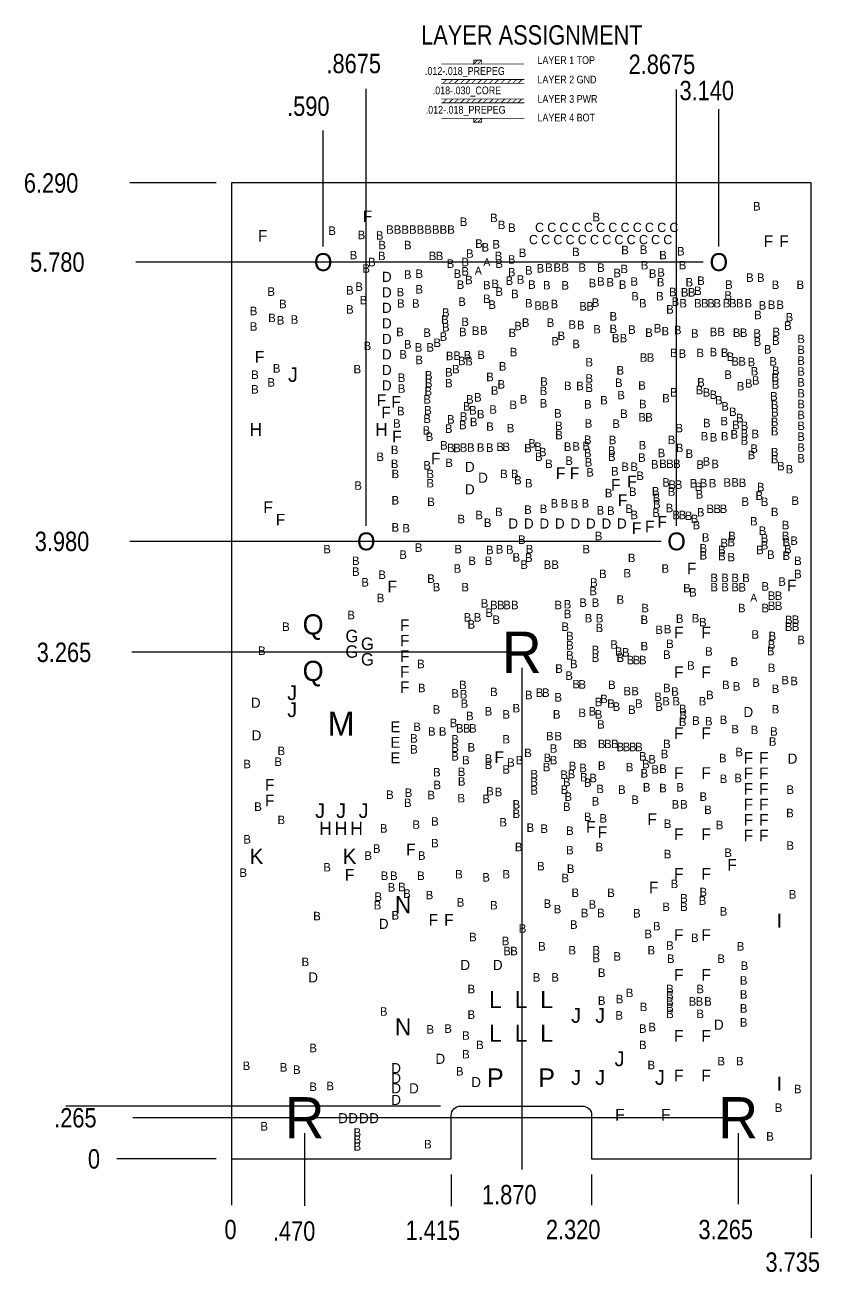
# Model space of a CAD drawing. Extents: x -7.8 to 8.3, y -1.4 to 7.4.
# Drawn here: x -1.33 to 3.79, y -0.73 to 7.31 of the extents above; entities that cross this region are included whole.
import ezdxf
from ezdxf.enums import TextEntityAlignment as Align

# ---------------------------------------------------------------- set-up
doc = ezdxf.new("R2010")
doc.units = 0
for name, color, linetype in [('BG_DIMENSION', 7, 'CONTINUOUS'), ('BG_FAB', 7, 'CONTINUOUS'), ('BG_OUTLINE', 7, 'CONTINUOUS'), ('MA_NCLEGEND-1-4', 7, 'CONTINUOUS')]:
    doc.layers.add(name, color=color, linetype=linetype)

msp = doc.modelspace()

# ---------------------------------------------------------------- linework, layer by layer
at = {"layer": 'BG_DIMENSION'}
for points in [[(0.8675, 4.08), (0.8675, 6.8975)], [(2.8675, 4.08), (2.8675, 6.8925)], [(3.14, 5.88), (3.14, 6.765)], [(0.59, 5.88), (0.59, 6.6288)], [(-0.1, 6.29), (-0.6568, 6.29)], [(3.04, 5.78), (-0.6168, 5.78)], [(2.7675, 3.98), (-0.656, 3.98)], [(1.77, 3.265), (-0.6435, 3.265)], [(1.87, 3.165), (1.87, -0.0675)], [(1.345, 0.34), (-1.0688, 0.34)], [(3.165, 0.265), (-0.636, 0.265)], [(0.47, 0.165), (0.47, -0.3025)], [(3.265, 0.165), (3.265, -0.2925)], [(0, 0.1), (0, -0.2925)], [(-0.1, 0), (-0.7398, 0)], [(0, -0.1), (0, -0.2988)], [(1.415, -0.1), (1.415, -0.3038)], [(2.32, -0.1), (2.32, -0.2988)], [(3.735, -0.1), (3.735, -0.5088)]]:
    msp.add_lwpolyline(points, dxfattribs=at)
at = {"layer": 'BG_FAB', "const_width": 0.005}
for points in [[(1.611, 7.0566), (1.611, 7.0816), (1.561, 7.0816), (1.561, 7.0566), (1.586, 7.0816)], [(1.586, 7.0566), (1.611, 7.0816)], [(1.351, 7.0566), (1.886, 7.0566)], [(1.886, 6.9566), (1.351, 6.9566)], [(1.351, 6.9316), (1.886, 6.9316)], [(1.361, 6.9316), (1.386, 6.9566)], [(1.401, 6.9316), (1.426, 6.9566)], [(1.436, 6.9316), (1.461, 6.9566)], [(1.476, 6.9316), (1.501, 6.9566)], [(1.511, 6.9316), (1.536, 6.9566)], [(1.546, 6.9316), (1.571, 6.9566)], [(1.586, 6.9316), (1.611, 6.9566)], [(1.621, 6.9316), (1.646, 6.9566)], [(1.661, 6.9316), (1.686, 6.9566)], [(1.696, 6.9316), (1.721, 6.9566)], [(1.736, 6.9316), (1.761, 6.9566)], [(1.776, 6.9316), (1.801, 6.9566)], [(1.811, 6.9316), (1.836, 6.9566)], [(1.846, 6.9316), (1.871, 6.9566)], [(1.886, 6.8316), (1.351, 6.8316)], [(1.361, 6.8066), (1.386, 6.8316)], [(1.401, 6.8066), (1.426, 6.8316)], [(1.436, 6.8066), (1.461, 6.8316)], [(1.476, 6.8066), (1.501, 6.8316)], [(1.511, 6.8066), (1.536, 6.8316)], [(1.546, 6.8066), (1.571, 6.8316)], [(1.586, 6.8066), (1.611, 6.8316)], [(1.621, 6.8066), (1.646, 6.8316)], [(1.661, 6.8066), (1.686, 6.8316)], [(1.696, 6.8066), (1.721, 6.8316)], [(1.736, 6.8066), (1.761, 6.8316)], [(1.776, 6.8066), (1.801, 6.8316)], [(1.811, 6.8066), (1.836, 6.8316)], [(1.846, 6.8066), (1.871, 6.8316)], [(1.351, 6.8066), (1.886, 6.8066)], [(1.351, 6.7066), (1.886, 6.7066)], [(1.561, 6.7066), (1.561, 6.6816), (1.611, 6.6816), (1.611, 6.7066), (1.586, 6.6816)], [(1.561, 6.6816), (1.586, 6.7066)]]:
    msp.add_lwpolyline(points, dxfattribs=at)
at = {"layer": 'BG_OUTLINE'}
msp.add_lwpolyline([(0, 6.29), (0, 0), (1.415, 0), (1.415, 0.28, -0.419145), (1.475, 0.34), (2.26, 0.34, -0.439902), (2.32, 0.28), (2.32, 0), (3.735, 0), (3.735, 6.29)], format="xyb", close=True, dxfattribs=at)

# ---------------------------------------------------------------- texts
at = {"layer": 'BG_DIMENSION', "width": 0.84}
for s, p in [('.8675', (0.611, 6.9975)), ('2.8675', (2.5585, 6.9925)), ('3.140', (2.8865, 6.8235)), ('.590', (0.3575, 6.7225)), ('6.290', (-1.3395, 6.2275)), ('5.780', (-1.2995, 5.7175)), ('3.980', (-1.269, 3.9175)), ('3.265', (-1.2565, 3.2025)), ('.265', (-1.144, 0.2025)), ('0', (-0.9265, -0.0625)), ('1.870', (1.6135, -0.2925)), ('0', (-0.0465, -0.5175)), ('0', (-0.0465, -0.5175)), ('.470', (0.266, -0.5275)), ('1.415', (1.1205, -0.5225)), ('2.320', (2.0255, -0.5175)), ('3.265', (3.0085, -0.5175)), ('3.735', (3.4405, -0.7275))]:
    msp.add_text(s, height=0.125, dxfattribs=at).set_placement(p)
at = {"layer": 'BG_FAB'}
for s, height, width, p in [('LAYER ASSIGNMENT', 0.125, 0.84, (1.221, 7.1816)), ('LAYER 1 TOP', 0.05, 0.86, (1.971, 7.0566)), ('.012-.018_PREPEG', 0.05, 0.86, (1.246, 6.9866)), ('LAYER 2 GND', 0.05, 0.86, (1.971, 6.9316)), ('.018-.030_CORE', 0.05, 0.86, (1.296, 6.8616)), ('LAYER 3 PWR', 0.05, 0.86, (1.971, 6.8066)), ('.012-.018_PREPEG', 0.05, 0.86, (1.251, 6.7366)), ('LAYER 4 BOT', 0.05, 0.86, (1.971, 6.6866))]:
    msp.add_text(s, height=height, dxfattribs=dict(at, width=width)).set_placement(p)
at = {"layer": 'MA_NCLEGEND-1-4'}
for s, height, p in [('F', 0.075, (0.875, 6.075)), ('B', 0.055, (3.385, 6.14)), ('B', 0.055, (1.495, 6.04)), ('B', 0.055, (1.69, 6.065)), ('B', 0.055, (1.74, 6.02)), ('B', 0.055, (1.80648, 6.00148)), ('C', 0.06, (1.9844, 6.0037)), ('C', 0.06, (2.0631, 6.0037)), ('C', 0.06, (2.1419, 6.0037)), ('C', 0.06, (2.2206, 6.0037)), ('C', 0.06, (2.2993, 6.0037)), ('B', 0.055, (2.35, 6.07)), ('C', 0.06, (2.3781, 6.0037)), ('C', 0.06, (2.4568, 6.0037)), ('C', 0.06, (2.5355, 6.0037)), ('C', 0.06, (2.6143, 6.0037)), ('C', 0.06, (2.693, 6.0037)), ('C', 0.06, (2.7718, 6.0037)), ('C', 0.06, (2.8505, 6.0037)), ('F', 0.075, (0.2, 5.95)), ('B', 0.055, (0.6475, 5.9825)), ('B', 0.055, (0.8365, 5.955)), ('B', 0.055, (0.9542, 5.95159)), ('B', 0.055, (1.02, 5.99)), ('B', 0.055, (1.0692, 5.99)), ('B', 0.055, (1.1184, 5.99)), ('B', 0.055, (1.1676, 5.99)), ('B', 0.055, (1.2168, 5.99)), ('B', 0.055, (1.266, 5.99)), ('B', 0.055, (1.3153, 5.99)), ('B', 0.055, (1.3645, 5.99)), ('B', 0.055, (1.4137, 5.99)), ('C', 0.06, (1.945, 5.925)), ('C', 0.06, (2.0237, 5.925)), ('C', 0.06, (2.1025, 5.925)), ('C', 0.06, (2.1812, 5.925)), ('C', 0.06, (2.2599, 5.925)), ('C', 0.06, (2.3387, 5.925)), ('C', 0.06, (2.4174, 5.925)), ('C', 0.06, (2.4962, 5.925)), ('C', 0.06, (2.5749, 5.925)), ('C', 0.06, (2.6537, 5.925)), ('C', 0.06, (2.7324, 5.925)), ('C', 0.06, (2.8111, 5.925)), ('F', 0.075, (3.46, 5.915)), ('F', 0.075, (3.56, 5.915)), ('B', 0.055, (0.97, 5.89)), ('B', 0.055, (1.135, 5.89)), ('B', 0.055, (1.59403, 5.89935)), ('B', 0.055, (1.635, 5.875)), ('B', 0.055, (1.705, 5.895)), ('B', 0.055, (2.2185, 5.84604)), ('B', 0.055, (2.53531, 5.85783)), ('B', 0.055, (2.655, 5.86)), ('B', 0.055, (2.895, 5.85)), ('O', 0.115, (0.59, 5.78)), ('B', 0.055, (0.785, 5.825)), ('B', 0.055, (0.9035, 5.7805)), ('B', 0.055, (0.9675, 5.82)), ('B', 0.055, (1.295, 5.82)), ('B', 0.055, (1.34, 5.82)), ('B', 0.055, (1.41, 5.77)), ('B', 0.055, (1.505, 5.78)), ('B', 0.055, (1.53488, 5.835)), ('A', 0.05, (1.645, 5.78)), ('B', 0.055, (1.72, 5.82)), ('B', 0.055, (1.72447, 5.77)), ('B', 0.055, (1.805, 5.797)), ('B', 0.055, (1.875, 5.84)), ('B', 0.055, (2.6615, 5.76)), ('B', 0.055, (2.78, 5.825)), ('B', 0.055, (2.9065, 5.7605)), ('O', 0.115, (3.14, 5.78)), ('B', 0.055, (0.86731, 5.73892)), ('D', 0.065, (1, 5.685)), ('B', 0.055, (1.135, 5.7)), ('B', 0.055, (1.209, 5.705)), ('B', 0.055, (1.455, 5.705)), ('B', 0.055, (1.50527, 5.7205)), ('A', 0.05, (1.59, 5.725)), ('B', 0.055, (1.805, 5.715)), ('B', 0.055, (1.915, 5.7265)), ('B', 0.055, (1.99, 5.74)), ('B', 0.055, (2.045, 5.745)), ('B', 0.055, (2.099, 5.745)), ('B', 0.055, (2.1502, 5.745)), ('B', 0.055, (2.2595, 5.745)), ('B', 0.055, (2.38, 5.744)), ('B', 0.055, (2.485, 5.71)), ('B', 0.055, (2.5305, 5.7365)), ('B', 0.055, (2.7135, 5.706)), ('B', 0.055, (2.76772, 5.71305)), ('B', 0.055, (3.34, 5.68)), ('B', 0.055, (3.41, 5.68)), ('B', 0.055, (0.8215, 5.6215)), ('B', 0.055, (1.209, 5.605)), ('B', 0.055, (1.475, 5.6345)), ('B', 0.055, (1.529, 5.665)), ('B', 0.055, (1.6445, 5.6317)), ('B', 0.055, (1.6985, 5.64)), ('B', 0.055, (1.79, 5.66)), ('B', 0.055, (1.8625, 5.6675)), ('B', 0.055, (1.935, 5.635)), ('B', 0.055, (2.03105, 5.63095)), ('B', 0.055, (2.1502, 5.63)), ('B', 0.055, (2.32526, 5.64474)), ('B', 0.055, (2.38, 5.655)), ('B', 0.055, (2.44, 5.65)), ('B', 0.055, (2.52, 5.635)), ('B', 0.055, (2.595, 5.655)), ('B', 0.055, (2.765, 5.65055)), ('B', 0.055, (2.94995, 5.65055)), ('B', 0.055, (3.025, 5.66)), ('B', 0.055, (3.205, 5.635)), ('B', 0.055, (3.505, 5.6335)), ('B', 0.055, (3.66521, 5.63384)), ('B', 0.055, (0.255, 5.59)), ('B', 0.055, (0.7618, 5.5982)), ('B', 0.055, (0.8498, 5.535)), ('D', 0.065, (1, 5.585)), ('B', 0.055, (1.0875, 5.5865)), ('B', 0.055, (1.485, 5.525)), ('B', 0.055, (1.645, 5.54339)), ('B', 0.055, (1.725, 5.59)), ('B', 0.055, (1.8255, 5.575)), ('B', 0.055, (2.345, 5.5187)), ('B', 0.055, (2.6, 5.56)), ('B', 0.055, (2.76, 5.56)), ('B', 0.055, (2.84283, 5.58716)), ('B', 0.055, (2.86, 5.525)), ('B', 0.055, (2.92, 5.585)), ('B', 0.055, (2.965, 5.585)), ('B', 0.055, (3.005, 5.595)), ('B', 0.055, (3.2, 5.565)), ('B', 0.055, (0.1415, 5.465)), ('B', 0.055, (0.33, 5.51)), ('B', 0.055, (0.7618, 5.475)), ('D', 0.065, (1, 5.485)), ('B', 0.055, (1.0905, 5.5135)), ('B', 0.055, (1.18656, 5.51344)), ('B', 0.055, (1.38, 5.455)), ('B', 0.055, (1.6791, 5.5059)), ('B', 0.055, (1.915, 5.515)), ('B', 0.055, (1.975, 5.5)), ('B', 0.055, (2.0222, 5.5)), ('B', 0.055, (2.08, 5.51)), ('B', 0.055, (2.265, 5.495)), ('B', 0.055, (2.31, 5.495)), ('B', 0.055, (2.65, 5.515)), ('B', 0.055, (2.82506, 5.47506)), ('B', 0.055, (2.91, 5.515)), ('B', 0.055, (3.005, 5.515)), ('B', 0.055, (3.05, 5.515)), ('B', 0.055, (3.09, 5.515)), ('B', 0.055, (3.13, 5.515)), ('B', 0.055, (3.19, 5.515)), ('B', 0.055, (3.23, 5.515)), ('B', 0.055, (3.275, 5.515)), ('B', 0.055, (3.33, 5.515)), ('B', 0.055, (3.39201, 5.43945)), ('B', 0.055, (3.42097, 5.50098)), ('B', 0.055, (3.48, 5.505)), ('B', 0.055, (3.535, 5.505)), ('B', 0.055, (0.1415, 5.365)), ('B', 0.055, (0.26, 5.4205)), ('B', 0.055, (0.315, 5.405)), ('B', 0.055, (0.405, 5.41)), ('D', 0.065, (1, 5.385)), ('B', 0.055, (1.37497, 5.4099)), ('B', 0.055, (1.38001, 5.35989)), ('B', 0.055, (1.505, 5.395)), ('B', 0.055, (1.84593, 5.36825)), ('B', 0.055, (1.895, 5.39)), ('B', 0.055, (2.055, 5.39)), ('B', 0.055, (2.195, 5.3775)), ('B', 0.055, (2.25, 5.375)), ('B', 0.055, (2.46, 5.43)), ('B', 0.055, (3.585, 5.3706)), ('B', 0.055, (3.59499, 5.425)), ('D', 0.065, (1, 5.285)), ('B', 0.055, (1.085, 5.33)), ('B', 0.055, (1.26, 5.325)), ('B', 0.055, (1.365, 5.3)), ('B', 0.055, (1.49, 5.33)), ('B', 0.055, (1.5725, 5.3375)), ('B', 0.055, (1.625, 5.3405)), ('B', 0.055, (1.809, 5.324)), ('B', 0.055, (2.125, 5.305)), ('B', 0.055, (2.355, 5.3476)), ('B', 0.055, (2.46, 5.35)), ('B', 0.055, (2.475, 5.29)), ('B', 0.055, (2.525, 5.29)), ('B', 0.055, (2.58, 5.345)), ('B', 0.055, (2.69, 5.325)), ('B', 0.055, (2.7454, 5.3534)), ('B', 0.055, (2.795, 5.335)), ('B', 0.055, (2.875, 5.34246)), ('B', 0.055, (2.985, 5.32)), ('B', 0.055, (3.105, 5.33)), ('B', 0.055, (3.15459, 5.33042)), ('B', 0.055, (3.255, 5.325)), ('B', 0.055, (3.3, 5.325)), ('B', 0.055, (3.38725, 5.32)), ('B', 0.055, (3.51, 5.33)), ('B', 0.055, (3.67, 5.285)), ('B', 0.055, (0.875, 5.24)), ('B', 0.055, (1.135, 5.25)), ('B', 0.055, (1.205, 5.23)), ('B', 0.055, (1.28, 5.23)), ('B', 0.055, (1.325, 5.26)), ('B', 0.055, (1.8172, 5.2)), ('B', 0.055, (2.085, 5.27016)), ('B', 0.055, (2.22, 5.2525)), ('B', 0.055, (3.105, 5.2)), ('B', 0.055, (3.3886, 5.26679)), ('B', 0.055, (3.455, 5.2179)), ('B', 0.055, (3.5075, 5.27375)), ('B', 0.055, (3.67, 5.215)), ('F', 0.075, (0.18, 5.17)), ('D', 0.065, (1, 5.185)), ('B', 0.055, (1.105, 5.185)), ('B', 0.055, (1.2085, 5.1495)), ('B', 0.055, (1.405, 5.175)), ('B', 0.055, (1.45318, 5.17683)), ('B', 0.055, (1.48318, 5.14318)), ('B', 0.055, (1.52, 5.18)), ('B', 0.055, (1.53001, 5.14127)), ('B', 0.055, (1.6075, 5.1825)), ('B', 0.055, (2.305, 5.135)), ('B', 0.055, (2.655, 5.165)), ('B', 0.055, (2.7, 5.165)), ('B', 0.055, (2.85, 5.195)), ('B', 0.055, (2.905, 5.19)), ('B', 0.055, (3.02, 5.195)), ('B', 0.055, (3.17747, 5.19669)), ('B', 0.055, (3.215, 5.17)), ('B', 0.055, (3.245, 5.14)), ('B', 0.055, (3.29, 5.14)), ('B', 0.055, (3.35, 5.13659)), ('B', 0.055, (3.49, 5.14)), ('B', 0.055, (3.67, 5.145)), ('B', 0.055, (0.15, 5.0545)), ('B', 0.055, (0.29, 5.095)), ('J', 0.095, (0.395, 5.055)), ('B', 0.055, (0.81, 5.09)), ('D', 0.065, (1, 5.085)), ('B', 0.055, (1.27, 5.05)), ('B', 0.055, (1.4, 5.07)), ('B', 0.055, (1.445, 5.09)), ('B', 0.055, (1.665, 5.04)), ('B', 0.055, (1.74661, 5.10839)), ('B', 0.055, (2.505, 5.0825)), ('B', 0.055, (3.2, 5.055)), ('B', 0.055, (3.37, 5.07693)), ('B', 0.055, (3.50434, 5.03631)), ('B', 0.055, (3.50663, 5.08013)), ('B', 0.055, (3.67, 5.075)), ('B', 0.055, (0.15, 4.96)), ('B', 0.055, (0.255, 5.005)), ('D', 0.065, (1, 4.985)), ('B', 0.055, (1.095, 5.035)), ('B', 0.055, (1.095, 4.965)), ('B', 0.055, (1.27, 5)), ('B', 0.055, (1.4, 5)), ('B', 0.055, (1.7381, 4.99191)), ('B', 0.055, (2.01332, 5.01016)), ('B', 0.055, (2.1665, 4.98252)), ('B', 0.055, (2.24525, 4.98205)), ('B', 0.055, (2.305, 5.03)), ('B', 0.055, (2.305, 4.97)), ('B', 0.055, (2.495, 5.0025)), ('B', 0.055, (2.645, 4.985)), ('B', 0.055, (3.025, 5.005)), ('B', 0.055, (3.28, 4.98)), ('B', 0.055, (3.33265, 4.99795)), ('B', 0.055, (3.37797, 5.01693)), ('B', 0.055, (3.50601, 4.99122)), ('B', 0.055, (3.67, 5.005)), ('F', 0.075, (0.965, 4.89)), ('F', 0.075, (1.06, 4.88)), ('B', 0.055, (1.26, 4.895)), ('B', 0.055, (1.2675, 4.9475)), ('B', 0.055, (1.535, 4.895)), ('B', 0.055, (1.58677, 4.90823)), ('B', 0.055, (1.695, 4.9525)), ('B', 0.055, (1.8809, 4.8959)), ('B', 0.055, (2.01, 4.95)), ('B', 0.055, (2.4, 4.89)), ('B', 0.055, (2.51, 4.9225)), ('B', 0.055, (2.79931, 4.90293)), ('B', 0.055, (2.85, 4.94065)), ('B', 0.055, (3.015, 4.955)), ('B', 0.055, (3.06, 4.94)), ('B', 0.055, (3.105, 4.925)), ('B', 0.055, (3.14, 4.89)), ('B', 0.055, (3.495, 4.915)), ('B', 0.055, (3.67, 4.935)), ('F', 0.075, (0.995, 4.81)), ('B', 0.055, (1.09, 4.82)), ('B', 0.055, (1.265, 4.825)), ('B', 0.055, (1.515, 4.85)), ('B', 0.055, (1.555, 4.825)), ('B', 0.055, (1.605, 4.8)), ('B', 0.055, (1.685, 4.83)), ('B', 0.055, (1.815, 4.86)), ('B', 0.055, (2.01, 4.87)), ('B', 0.055, (2.10247, 4.805)), ('B', 0.055, (2.29585, 4.8636)), ('B', 0.055, (2.5285, 4.8025)), ('B', 0.055, (2.65, 4.865)), ('B', 0.055, (3.18, 4.85)), ('B', 0.055, (3.23, 4.815)), ('B', 0.055, (3.5, 4.86)), ('B', 0.055, (3.50165, 4.81158)), ('B', 0.055, (3.67, 4.865)), ('H', 0.085, (0.156, 4.701)), ('H', 0.085, (0.966, 4.701)), ('B', 0.055, (1.065, 4.74)), ('B', 0.055, (1.26, 4.77)), ('B', 0.055, (1.4125, 4.76635)), ('B', 0.055, (1.49, 4.73)), ('B', 0.055, (1.495, 4.78409)), ('B', 0.055, (1.56, 4.75)), ('B', 0.055, (1.665, 4.72)), ('B', 0.055, (2.109, 4.725)), ('B', 0.055, (2.3, 4.74)), ('B', 0.055, (2.47842, 4.73842)), ('B', 0.055, (2.6455, 4.7805)), ('B', 0.055, (2.69, 4.78)), ('B', 0.055, (3.0625, 4.7425)), ('B', 0.055, (3.175, 4.755)), ('B', 0.055, (3.25, 4.73)), ('B', 0.055, (3.275, 4.775)), ('B', 0.055, (3.305, 4.725)), ('B', 0.055, (3.5, 4.75)), ('B', 0.055, (3.67, 4.795)), ('B', 0.055, (3.67, 4.725)), ('F', 0.075, (1.065, 4.655)), ('B', 0.055, (1.255, 4.695)), ('B', 0.055, (1.275, 4.655)), ('B', 0.055, (1.39902, 4.70636)), ('B', 0.055, (1.7975, 4.71)), ('B', 0.055, (2.11, 4.665)), ('B', 0.055, (2.295, 4.635)), ('B', 0.055, (2.885, 4.71)), ('B', 0.055, (3.04746, 4.65777)), ('B', 0.055, (3.10566, 4.6504)), ('B', 0.055, (3.17749, 4.6577)), ('B', 0.055, (3.24, 4.67)), ('B', 0.055, (3.305, 4.675)), ('B', 0.055, (3.375, 4.6727)), ('B', 0.055, (3.5, 4.69)), ('B', 0.055, (3.67, 4.655)), ('B', 0.055, (1.05047, 4.57)), ('B', 0.055, (1.36814, 4.59907)), ('B', 0.055, (1.4125, 4.5825)), ('B', 0.055, (1.4525, 4.58223)), ('B', 0.055, (1.495, 4.585)), ('B', 0.055, (1.5415, 4.585)), ('B', 0.055, (1.605, 4.585)), ('B', 0.055, (1.66318, 4.58361)), ('B', 0.055, (1.73, 4.58958)), ('B', 0.055, (1.77, 4.58952)), ('B', 0.055, (1.91, 4.581)), ('B', 0.055, (1.93612, 4.6113)), ('B', 0.055, (1.975, 4.59)), ('B', 0.055, (2.00486, 4.55581)), ('B', 0.055, (2.16553, 4.59031)), ('B', 0.055, (2.22, 4.592)), ('B', 0.055, (2.285, 4.595)), ('B', 0.055, (2.45, 4.565)), ('B', 0.055, (2.455, 4.63354)), ('B', 0.055, (2.6475, 4.6)), ('B', 0.055, (2.835, 4.63408)), ('B', 0.055, (2.8875, 4.5825)), ('B', 0.055, (3.305, 4.63)), ('B', 0.055, (3.36733, 4.57793)), ('B', 0.055, (3.5, 4.555)), ('B', 0.055, (3.67, 4.585)), ('B', 0.055, (0.95715, 4.525)), ('B', 0.055, (1.05047, 4.48)), ('F', 0.075, (1.315, 4.515)), ('B', 0.055, (1.4015, 4.4865)), ('B', 0.055, (1.97934, 4.525)), ('B', 0.055, (2.045, 4.48)), ('B', 0.055, (2.175, 4.5)), ('B', 0.055, (2.295, 4.55)), ('B', 0.055, (2.3, 4.49)), ('B', 0.055, (2.45, 4.525)), ('B', 0.055, (2.64386, 4.52)), ('B', 0.055, (2.72699, 4.47712)), ('B', 0.055, (2.77, 4.55)), ('B', 0.055, (2.78, 4.48)), ('B', 0.055, (2.825, 4.48)), ('B', 0.055, (2.8693, 4.48)), ('B', 0.055, (2.95, 4.545)), ('B', 0.055, (3.0198, 4.475)), ('B', 0.055, (3.06, 4.495)), ('B', 0.055, (3.11581, 4.4792)), ('B', 0.055, (3.35056, 4.53701)), ('B', 0.055, (3.5, 4.51)), ('B', 0.055, (3.67, 4.515)), ('B', 0.055, (1.055, 4.415)), ('B', 0.055, (1.26, 4.47)), ('B', 0.055, (1.28, 4.415)), ('D', 0.065, (1.535, 4.46)), ('D', 0.065, (1.62, 4.39)), ('B', 0.055, (1.755, 4.415)), ('B', 0.055, (1.825, 4.415)), ('F', 0.075, (2.12, 4.42)), ('F', 0.075, (2.21, 4.42)), ('B', 0.055, (2.31, 4.425)), ('B', 0.055, (2.47, 4.432)), ('B', 0.055, (2.536, 4.461)), ('B', 0.055, (2.594, 4.461)), ('B', 0.055, (2.63275, 4.40298)), ('B', 0.055, (3.54, 4.465)), ('B', 0.055, (3.595, 4.445)), ('B', 0.055, (0.815, 4.34)), ('B', 0.055, (1.28, 4.355)), ('D', 0.065, (1.535, 4.315)), ('B', 0.055, (1.845, 4.375)), ('B', 0.055, (1.915, 4.355)), ('F', 0.075, (2.475, 4.345)), ('F', 0.075, (2.58, 4.365)), ('B', 0.055, (2.79991, 4.3601)), ('B', 0.055, (2.84, 4.345)), ('B', 0.055, (2.88085, 4.34587)), ('B', 0.055, (2.97694, 4.35445)), ('B', 0.055, (3.00982, 4.33166)), ('B', 0.055, (3.04133, 4.35631)), ('B', 0.055, (3.1, 4.355)), ('B', 0.055, (3.1945, 4.3595)), ('B', 0.055, (3.245, 4.36)), ('B', 0.055, (3.2925, 4.3575)), ('B', 0.055, (3.41, 4.33)), ('B', 0.055, (1.055, 4.245)), ('B', 0.055, (1.285, 4.235)), ('B', 0.055, (2.43, 4.2915)), ('F', 0.075, (2.52, 4.245)), ('B', 0.055, (2.585, 4.3)), ('B', 0.055, (2.733, 4.303)), ('B', 0.055, (2.73799, 4.25945)), ('B', 0.055, (2.835, 4.30115)), ('B', 0.055, (3.015, 4.2835)), ('B', 0.055, (3.3105, 4.2365)), ('B', 0.055, (3.401, 4.275)), ('B', 0.055, (3.43501, 4.235)), ('B', 0.055, (3.6325, 4.2425)), ('F', 0.075, (0.235, 4.2)), ('B', 0.055, (1.7225, 4.17)), ('B', 0.055, (1.91, 4.185)), ('B', 0.055, (2.01, 4.19)), ('B', 0.055, (2.08, 4.225)), ('B', 0.055, (2.145, 4.225)), ('B', 0.055, (2.21, 4.22)), ('B', 0.055, (2.28, 4.225)), ('B', 0.055, (2.3765, 4.18)), ('B', 0.055, (2.4435, 4.178)), ('B', 0.055, (2.56201, 4.19055)), ('B', 0.055, (2.73555, 4.165)), ('B', 0.055, (2.74003, 4.2195)), ('B', 0.055, (2.82201, 4.195)), ('B', 0.055, (3.02316, 4.16815)), ('B', 0.055, (3.085, 4.19)), ('B', 0.055, (3.13, 4.19)), ('B', 0.055, (3.17, 4.19)), ('B', 0.055, (3.5, 4.17)), ('F', 0.075, (0.315, 4.12)), ('B', 0.055, (1.48, 4.124)), ('B', 0.055, (1.595, 4.15)), ('B', 0.055, (1.65, 4.1)), ('D', 0.065, (1.815, 4.095)), ('D', 0.065, (1.915, 4.095)), ('D', 0.065, (2.015, 4.095)), ('D', 0.065, (2.115, 4.095)), ('D', 0.065, (2.215, 4.095)), ('D', 0.065, (2.315, 4.095)), ('D', 0.065, (2.415, 4.095)), ('D', 0.065, (2.515, 4.095)), ('B', 0.055, (2.59445, 4.15055)), ('F', 0.075, (2.61, 4.065)), ('F', 0.075, (2.695, 4.075)), ('F', 0.075, (2.775, 4.105)), ('B', 0.055, (2.865, 4.15002)), ('B', 0.055, (2.905, 4.15)), ('B', 0.055, (2.945, 4.145)), ('B', 0.055, (2.98404, 4.125)), ('B', 0.055, (2.99535, 4.08466)), ('B', 0.055, (3.3655, 4.11)), ('B', 0.055, (3.5705, 4.085)), ('O', 0.115, (0.8675, 3.98)), ('B', 0.055, (1.055, 4.07)), ('B', 0.055, (1.125, 4.065)), ('B', 0.055, (2.365, 4.015)), ('O', 0.115, (2.8675, 3.98)), ('B', 0.055, (3.055, 4.005)), ('B', 0.055, (3.225, 4.015)), ('B', 0.055, (3.42141, 4.04859)), ('B', 0.055, (3.4345, 4)), ('B', 0.055, (3.5705, 4.015)), ('B', 0.055, (0.615, 3.93)), ('B', 0.055, (1.205, 3.94)), ('B', 0.055, (1.46, 3.93)), ('B', 0.055, (1.6637, 3.925)), ('B', 0.055, (1.72689, 3.92926)), ('B', 0.055, (1.79249, 3.92751)), ('B', 0.055, (1.871, 3.991)), ('B', 0.055, (1.92, 3.93)), ('B', 0.055, (2.285, 3.93)), ('B', 0.055, (3.04, 3.935)), ('B', 0.055, (3.16, 3.925)), ('B', 0.055, (3.175, 3.97)), ('B', 0.055, (3.22, 3.975)), ('B', 0.055, (3.405, 3.925)), ('B', 0.055, (3.4345, 3.955)), ('B', 0.055, (3.575, 3.975)), ('B', 0.055, (3.585, 3.93)), ('B', 0.055, (3.625, 3.985)), ('B', 0.055, (0.8, 3.855)), ('B', 0.055, (1.105, 3.895)), ('B', 0.055, (1.55, 3.855)), ('B', 0.055, (1.65622, 3.855)), ('B', 0.055, (1.835, 3.8765)), ('B', 0.055, (1.915, 3.875)), ('B', 0.055, (2.5781, 3.8739)), ('B', 0.055, (3.03999, 3.89)), ('B', 0.055, (3.16, 3.885)), ('B', 0.055, (3.22, 3.8785)), ('B', 0.055, (3.475, 3.895)), ('B', 0.055, (3.575, 3.888)), ('B', 0.055, (3.65, 3.855)), ('B', 0.055, (0.8, 3.785)), ('B', 0.055, (0.97, 3.765)), ('B', 0.055, (1.455, 3.805)), ('B', 0.055, (1.885, 3.83)), ('B', 0.055, (2.035, 3.83)), ('B', 0.055, (2.085, 3.83)), ('B', 0.055, (2.39241, 3.77076)), ('B', 0.055, (2.55, 3.775)), ('B', 0.055, (2.795, 3.805)), ('F', 0.075, (2.965, 3.805)), ('B', 0.055, (3.65, 3.77)), ('B', 0.055, (0.86, 3.7165)), ('F', 0.075, (1.035, 3.69)), ('B', 0.055, (1.285, 3.74)), ('B', 0.055, (1.32, 3.685)), ('B', 0.055, (1.505, 3.685)), ('B', 0.055, (2.335, 3.715)), ('B', 0.055, (2.935, 3.67878)), ('B', 0.055, (3.11, 3.745)), ('B', 0.055, (3.11, 3.685)), ('B', 0.055, (3.18, 3.745)), ('B', 0.055, (3.18, 3.685)), ('B', 0.055, (3.245, 3.745)), ('B', 0.055, (3.245, 3.685)), ('B', 0.055, (3.29079, 3.68393)), ('B', 0.055, (3.315, 3.745)), ('B', 0.055, (3.43921, 3.69)), ('B', 0.055, (3.54769, 3.72097)), ('F', 0.075, (3.61, 3.695)), ('B', 0.055, (0.96, 3.615)), ('B', 0.055, (2.33, 3.66)), ('B', 0.055, (2.505, 3.605)), ('B', 0.055, (2.973, 3.652)), ('A', 0.05, (3.365, 3.617)), ('B', 0.055, (3.48, 3.63)), ('B', 0.055, (3.525, 3.63)), ('B', 0.055, (1.63, 3.58)), ('B', 0.055, (1.66, 3.52)), ('B', 0.055, (1.69, 3.57)), ('B', 0.055, (1.735, 3.57)), ('B', 0.055, (1.775, 3.57)), ('B', 0.055, (1.825, 3.57)), ('B', 0.055, (2.105, 3.57)), ('B', 0.055, (2.16498, 3.5125)), ('B', 0.055, (2.165, 3.575)), ('B', 0.055, (2.265, 3.585)), ('B', 0.055, (2.345, 3.585)), ('B', 0.055, (2.665, 3.55)), ('B', 0.055, (3.28779, 3.55)), ('B', 0.055, (3.43921, 3.55007)), ('B', 0.055, (3.48, 3.565)), ('B', 0.055, (3.525, 3.565)), ('B', 0.055, (0.35, 3.43)), ('Q', 0.13, (0.525, 3.445)), ('B', 0.055, (0.77, 3.505)), ('F', 0.075, (1.115, 3.44)), ('B', 0.055, (1.52, 3.49)), ('B', 0.055, (1.545, 3.445)), ('B', 0.055, (1.585, 3.49)), ('B', 0.055, (1.705, 3.475)), ('B', 0.055, (2.15, 3.43)), ('B', 0.055, (2.3, 3.485)), ('B', 0.055, (2.37173, 3.485)), ('B', 0.055, (2.66, 3.475)), ('B', 0.055, (2.8875, 3.4825)), ('B', 0.055, (2.99, 3.485)), ('B', 0.055, (3.03689, 3.45959)), ('B', 0.055, (3.59, 3.43)), ('B', 0.055, (3.59074, 3.47429)), ('B', 0.055, (3.635, 3.475)), ('B', 0.055, (3.635, 3.43)), ('G', 0.08, (0.775, 3.37)), ('F', 0.075, (1.115, 3.34)), ('R', 0.266, (1.87, 3.265)), ('B', 0.055, (2.18, 3.37)), ('B', 0.055, (2.3702, 3.4225)), ('B', 0.055, (2.755, 3.41)), ('B', 0.055, (2.81, 3.4145)), ('F', 0.075, (2.8815, 3.393)), ('F', 0.075, (3.0585, 3.393)), ('B', 0.055, (3.375, 3.38)), ('B', 0.055, (3.485, 3.37)), ('B', 0.055, (0.195, 3.275)), ('G', 0.08, (0.775, 3.27)), ('G', 0.08, (0.875, 3.32)), ('B', 0.055, (2.18, 3.31)), ('B', 0.055, (2.345, 3.28)), ('B', 0.055, (2.465, 3.315)), ('B', 0.055, (2.495, 3.27)), ('B', 0.055, (2.66, 3.305)), ('B', 0.055, (2.825, 3.32)), ('B', 0.055, (3.07613, 3.2705)), ('B', 0.055, (3.4745, 3.273)), ('B', 0.055, (3.48, 3.315)), ('B', 0.055, (3.67, 3.345)), ('G', 0.08, (0.875, 3.22)), ('F', 0.075, (1.115, 3.24)), ('B', 0.055, (1.22, 3.19)), ('B', 0.055, (2.18, 3.245)), ('B', 0.055, (2.205, 3.19)), ('B', 0.055, (2.345, 3.23)), ('B', 0.055, (2.505, 3.23)), ('B', 0.055, (2.54, 3.265)), ('B', 0.055, (2.57, 3.215)), ('B', 0.055, (2.61, 3.215)), ('B', 0.055, (2.65, 3.215)), ('B', 0.055, (2.805, 3.25)), ('B', 0.055, (3.24, 3.205)), ('Q', 0.13, (0.525, 3.145)), ('F', 0.075, (1.115, 3.14)), ('B', 0.055, (2.11, 3.16)), ('B', 0.055, (2.175, 3.115)), ('F', 0.075, (2.8815, 3.137)), ('B', 0.055, (2.96, 3.18)), ('F', 0.075, (3.0585, 3.137)), ('B', 0.055, (3.48, 3.165)), ('F', 0.075, (1.115, 3.04)), ('B', 0.055, (1.225, 3.035)), ('B', 0.055, (1.49, 3.055)), ('B', 0.055, (2.22, 3.06)), ('B', 0.055, (2.25996, 3.05805)), ('B', 0.055, (2.45074, 3.05571)), ('B', 0.055, (2.805, 3.035)), ('B', 0.055, (3.185, 3.055)), ('B', 0.055, (3.25453, 3.04547)), ('B', 0.055, (3.38, 3.07)), ('B', 0.055, (3.505, 3.03)), ('B', 0.055, (3.5675, 3.08586)), ('B', 0.055, (3.625, 3.08)), ('J', 0.095, (0.39, 3.005)), ('B', 0.055, (1.4405, 3)), ('B', 0.055, (1.495, 2.995)), ('B', 0.055, (1.69, 3.01)), ('B', 0.055, (1.915, 2.99)), ('B', 0.055, (1.985, 3.005)), ('B', 0.055, (2.025, 3.005)), ('B', 0.055, (2.105, 2.975)), ('B', 0.055, (2.4, 2.965)), ('B', 0.055, (2.55, 3.015)), ('B', 0.055, (2.6, 3.015)), ('B', 0.055, (2.74842, 2.97842)), ('B', 0.055, (2.79988, 2.94988)), ('B', 0.055, (2.8575, 3.0125)), ('B', 0.055, (2.865, 2.95)), ('B', 0.055, (3.035, 2.95)), ('B', 0.055, (3.0822, 2.99018)), ('D', 0.065, (0.155, 2.94)), ('J', 0.095, (0.39, 2.895)), ('B', 0.055, (1.32, 2.897)), ('B', 0.055, (1.5, 2.935)), ('B', 0.055, (1.655, 2.885)), ('B', 0.055, (1.835, 2.905)), ('B', 0.055, (2.26, 2.875)), ('B', 0.055, (2.325, 2.885)), ('B', 0.055, (2.365, 2.945)), ('B', 0.055, (2.445, 2.935)), ('B', 0.055, (2.48, 2.915)), ('B', 0.055, (2.58, 2.895)), ('B', 0.055, (2.625, 2.935)), ('B', 0.055, (2.755, 2.915)), ('B', 0.055, (2.90753, 2.9)), ('D', 0.065, (3.33, 2.88)), ('B', 0.055, (3.505, 2.8985)), ('M', 0.156, (0.705, 2.805)), ('E', 0.07, (1.055, 2.785)), ('B', 0.055, (1.43, 2.81)), ('B', 0.055, (1.535, 2.855)), ('B', 0.055, (1.77, 2.865)), ('B', 0.055, (2.095, 2.865)), ('B', 0.055, (2.365, 2.865)), ('B', 0.055, (2.38, 2.8)), ('B', 0.055, (2.90692, 2.81692)), ('B', 0.055, (2.91, 2.86)), ('B', 0.055, (2.9925, 2.825)), ('B', 0.055, (3.075, 2.821)), ('B', 0.055, (3.17, 2.83)), ('D', 0.065, (0.16, 2.73)), ('B', 0.055, (1.175, 2.71)), ('B', 0.055, (1.195, 2.785)), ('B', 0.055, (1.29, 2.755)), ('B', 0.055, (1.36, 2.755)), ('B', 0.055, (1.47, 2.775)), ('B', 0.055, (1.515, 2.775)), ('B', 0.055, (1.555, 2.775)), ('B', 0.055, (2.0503, 2.725)), ('B', 0.055, (2.105, 2.725)), ('F', 0.075, (2.8815, 2.743)), ('F', 0.075, (3.0585, 2.743)), ('B', 0.055, (3.245, 2.77)), ('B', 0.055, (3.37, 2.765)), ('B', 0.055, (3.495, 2.755)), ('B', 0.055, (0.32, 2.63)), ('E', 0.07, (1.055, 2.685)), ('B', 0.055, (1.175, 2.64)), ('B', 0.055, (1.44, 2.705)), ('B', 0.055, (1.44, 2.65)), ('B', 0.055, (1.545, 2.6524)), ('B', 0.055, (1.77, 2.705)), ('B', 0.055, (2.075, 2.645)), ('B', 0.055, (2.225, 2.675)), ('B', 0.055, (2.265, 2.675)), ('B', 0.055, (2.385, 2.675)), ('B', 0.055, (2.425, 2.675)), ('B', 0.055, (2.47, 2.675)), ('B', 0.055, (2.505, 2.655)), ('B', 0.055, (2.545, 2.655)), ('B', 0.055, (2.585, 2.655)), ('B', 0.055, (2.625, 2.655)), ('B', 0.055, (2.805, 2.675)), ('B', 0.055, (3.487, 2.69)), ('B', 0.055, (0.1, 2.545)), ('B', 0.055, (0.3, 2.56)), ('E', 0.07, (1.055, 2.585)), ('B', 0.055, (1.44, 2.595)), ('B', 0.055, (1.51, 2.57)), ('B', 0.055, (1.655, 2.58)), ('F', 0.075, (1.725, 2.59)), ('B', 0.055, (1.8, 2.555)), ('B', 0.055, (1.855, 2.57)), ('B', 0.055, (1.91, 2.617)), ('B', 0.055, (2.035, 2.585)), ('B', 0.055, (2.075, 2.57)), ('B', 0.055, (2.65, 2.595)), ('B', 0.055, (2.67, 2.545)), ('B', 0.055, (2.71, 2.575)), ('B', 0.055, (2.79, 2.61)), ('B', 0.055, (3.165, 2.5835)), ('B', 0.055, (3.27094, 2.62259)), ('F', 0.075, (3.33, 2.585)), ('F', 0.075, (3.43, 2.585)), ('D', 0.065, (3.615, 2.58)), ('B', 0.055, (1.3225, 2.4925)), ('B', 0.055, (1.482, 2.495)), ('B', 0.055, (1.655, 2.54)), ('B', 0.055, (1.77, 2.51)), ('B', 0.055, (1.95, 2.48)), ('B', 0.055, (2.03, 2.525)), ('B', 0.055, (2.143, 2.476)), ('B', 0.055, (2.19, 2.48)), ('B', 0.055, (2.1975, 2.5325)), ('B', 0.055, (2.265, 2.52)), ('B', 0.055, (2.385, 2.535)), ('B', 0.055, (2.565, 2.525)), ('B', 0.055, (2.66, 2.485)), ('B', 0.055, (2.73, 2.51)), ('B', 0.055, (2.78, 2.515)), ('F', 0.075, (2.8815, 2.487)), ('F', 0.075, (3.0585, 2.487)), ('F', 0.075, (3.33, 2.485)), ('F', 0.075, (3.43, 2.485)), ('F', 0.075, (0.245, 2.41)), ('B', 0.055, (1.325, 2.41)), ('B', 0.055, (1.4825, 2.4325)), ('B', 0.055, (1.95, 2.43)), ('B', 0.055, (2.16, 2.4285)), ('B', 0.055, (2.27, 2.46)), ('B', 0.055, (2.295, 2.425)), ('B', 0.055, (2.33, 2.455)), ('B', 0.055, (2.375, 2.385)), ('B', 0.055, (2.675, 2.395)), ('B', 0.055, (2.78, 2.39)), ('B', 0.055, (2.89, 2.395)), ('B', 0.055, (3.17, 2.45)), ('B', 0.055, (3.265, 2.455)), ('F', 0.075, (3.33, 2.385)), ('F', 0.075, (3.43, 2.385)), ('F', 0.075, (0.245, 2.31)), ('B', 0.055, (1.02, 2.347)), ('B', 0.055, (1.14, 2.36)), ('B', 0.055, (1.286, 2.345)), ('B', 0.055, (1.48, 2.325)), ('B', 0.055, (1.64, 2.32)), ('B', 0.055, (1.665, 2.37)), ('B', 0.055, (1.72, 2.365)), ('B', 0.055, (1.95, 2.375)), ('B', 0.055, (2.145, 2.38)), ('B', 0.055, (2.17, 2.335)), ('B', 0.055, (2.345, 2.305)), ('B', 0.055, (2.515, 2.38)), ('B', 0.055, (2.6, 2.315)), ('B', 0.055, (3.04, 2.335)), ('B', 0.055, (3.6, 2.38)), ('B', 0.055, (0.17, 2.27)), ('J', 0.095, (0.57, 2.245)), ('J', 0.095, (0.705, 2.245)), ('J', 0.095, (0.85, 2.245)), ('B', 0.055, (1.135, 2.295)), ('B', 0.055, (1.835, 2.285)), ('B', 0.055, (1.835, 2.225)), ('B', 0.055, (2.16, 2.27)), ('B', 0.055, (2.86, 2.285)), ('B', 0.055, (2.915, 2.285)), ('B', 0.055, (3.07, 2.25)), ('F', 0.075, (3.33, 2.285)), ('F', 0.075, (3.43, 2.285)), ('B', 0.055, (3.5985, 2.23)), ('B', 0.055, (0.32, 2.185)), ('H', 0.085, (0.605, 2.13)), ('H', 0.085, (0.705, 2.13)), ('H', 0.085, (0.805, 2.13)), ('B', 0.055, (1.19, 2.155)), ('B', 0.055, (1.31, 2.175)), ('B', 0.055, (1.75, 2.17)), ('B', 0.055, (2.295, 2.205)), ('F', 0.075, (2.315, 2.14)), ('B', 0.055, (2.395, 2.195)), ('F', 0.075, (2.71, 2.19)), ('B', 0.055, (2.81, 2.16)), ('B', 0.055, (3.145, 2.152)), ('F', 0.075, (3.33, 2.185)), ('F', 0.075, (3.43, 2.185)), ('B', 0.055, (0.98, 2.13)), ('B', 0.055, (1.925, 2.135)), ('B', 0.055, (2.015, 2.1285)), ('B', 0.055, (2.18, 2.115)), ('F', 0.075, (2.39, 2.105)), ('F', 0.075, (2.8815, 2.093)), ('F', 0.075, (3.0585, 2.093)), ('F', 0.075, (3.33, 2.085)), ('F', 0.075, (3.43, 2.085)), ('B', 0.055, (0.1, 2.06)), ('B', 0.055, (0.935, 2)), ('F', 0.075, (1.155, 1.995)), ('B', 0.055, (1.31, 2.035)), ('B', 0.055, (1.85, 2.0105)), ('B', 0.055, (2.18, 1.99)), ('B', 0.055, (2.37, 2.01)), ('B', 0.055, (3.6, 2.02)), ('K', 0.1, (0.16, 1.95)), ('K', 0.1, (0.76, 1.95)), ('B', 0.055, (0.88, 1.955)), ('B', 0.055, (1.225, 1.955)), ('B', 0.055, (2.81, 1.965)), ('B', 0.055, (3.2, 1.9735)), ('F', 0.075, (3.225, 1.895)), ('B', 0.055, (0.075, 1.845)), ('B', 0.055, (0.615, 1.88)), ('F', 0.075, (0.76, 1.83)), ('B', 0.055, (0.985, 1.825)), ('B', 0.055, (1.045, 1.825)), ('B', 0.055, (1.22, 1.825)), ('B', 0.055, (1.465, 1.835)), ('B', 0.055, (1.77, 1.835)), ('B', 0.055, (1.993, 1.887)), ('B', 0.055, (2.185, 1.87)), ('F', 0.075, (2.8815, 1.837)), ('F', 0.075, (3.0585, 1.837)), ('B', 0.055, (1.03, 1.75)), ('B', 0.055, (1.0975, 1.7525)), ('B', 0.055, (1.64, 1.815)), ('B', 0.055, (2.15, 1.81)), ('F', 0.075, (2.72, 1.75)), ('B', 0.055, (2.85398, 1.77263)), ('B', 0.055, (0.945, 1.69)), ('N', 0.11, (1.105, 1.6387)), ('B', 0.055, (1.13, 1.71)), ('B', 0.055, (1.275, 1.7)), ('B', 0.055, (2.215, 1.715)), ('B', 0.055, (2.445, 1.715)), ('B', 0.055, (2.915, 1.68)), ('B', 0.055, (3.035, 1.665)), ('B', 0.055, (3.04, 1.72)), ('B', 0.055, (3.615, 1.705)), ('B', 0.055, (0.94, 1.635)), ('B', 0.055, (1.475, 1.6532)), ('B', 0.055, (1.69, 1.635)), ('B', 0.055, (2.035, 1.645)), ('B', 0.055, (2.1, 1.61)), ('B', 0.055, (2.275, 1.585)), ('B', 0.055, (2.325, 1.64)), ('B', 0.055, (2.38, 1.585)), ('B', 0.055, (2.61174, 1.58324)), ('B', 0.055, (2.8, 1.625)), ('B', 0.055, (2.915, 1.625)), ('B', 0.055, (3.17, 1.595)), ('B', 0.055, (0.55, 1.565)), ('D', 0.065, (0.98, 1.515)), ('B', 0.055, (1.055, 1.57)), ('F', 0.075, (1.3, 1.54)), ('F', 0.075, (1.4, 1.54)), ('B', 0.055, (2.205, 1.51)), ('B', 0.055, (2.74, 1.5)), ('I', 0.09, (3.53, 1.535)), ('B', 0.055, (1.555, 1.43)), ('B', 0.055, (1.875, 1.485)), ('B', 0.055, (2.685, 1.45)), ('F', 0.075, (2.8815, 1.443)), ('B', 0.055, (2.985, 1.425)), ('F', 0.075, (3.0585, 1.443)), ('B', 0.055, (1.765, 1.405)), ('B', 0.055, (1.775, 1.34)), ('B', 0.055, (1.82, 1.34)), ('B', 0.055, (2, 1.37)), ('B', 0.055, (2.195, 1.345)), ('B', 0.055, (2.35, 1.345)), ('B', 0.055, (2.705, 1.345)), ('B', 0.055, (2.825, 1.375)), ('B', 0.055, (3.28, 1.37)), ('B', 0.055, (0.475, 1.27)), ('B', 0.055, (2.35, 1.295)), ('B', 0.055, (2.485, 1.305)), ('B', 0.055, (2.83, 1.29)), ('B', 0.055, (3.155, 1.29)), ('D', 0.065, (1.5055, 1.25)), ('D', 0.065, (1.715, 1.25)), ('B', 0.055, (2.385, 1.2)), ('F', 0.075, (2.8815, 1.187)), ('F', 0.075, (3.0585, 1.187)), ('B', 0.055, (3.305, 1.245)), ('D', 0.065, (0.525, 1.17)), ('B', 0.055, (1.965, 1.17)), ('B', 0.055, (2.085, 1.17)), ('B', 0.055, (3.3, 1.15)), ('B', 0.055, (1.545, 1.095)), ('L', 0.11, (1.7, 1.027)), ('L', 0.11, (1.865, 1.027)), ('L', 0.11, (2.03, 1.027)), ('B', 0.055, (2.385, 1.02)), ('B', 0.055, (2.5, 1.03)), ('B', 0.055, (2.565, 1.07)), ('B', 0.055, (2.825, 1.095)), ('B', 0.055, (2.825, 1.055)), ('B', 0.055, (3.02, 1.095)), ('B', 0.055, (3.3, 1.06)), ('B', 0.055, (0.98, 0.95)), ('J', 0.095, (2.22, 0.925)), ('J', 0.095, (2.375, 0.925)), ('B', 0.055, (2.655, 0.98)), ('B', 0.055, (2.825, 1.015)), ('B', 0.055, (2.825, 0.975)), ('B', 0.055, (2.97, 1.015)), ('B', 0.055, (3.015, 1.015)), ('B', 0.055, (3.07, 1.015)), ('B', 0.055, (3.3, 0.97)), ('N', 0.11, (1.105, 0.8513)), ('B', 0.055, (1.545, 0.93)), ('B', 0.055, (2.498, 0.925)), ('B', 0.055, (2.825, 0.935)), ('B', 0.055, (3.02, 0.935)), ('D', 0.065, (3.14, 0.865)), ('B', 0.055, (3.3, 0.88)), ('B', 0.055, (1.28, 0.835)), ('B', 0.055, (1.395, 0.84)), ('B', 0.055, (1.51, 0.795)), ('L', 0.11, (1.7, 0.81)), ('L', 0.11, (1.865, 0.81)), ('L', 0.11, (2.03, 0.81)), ('B', 0.055, (2.65, 0.84)), ('B', 0.055, (2.71, 0.85)), ('F', 0.075, (2.8815, 0.793)), ('F', 0.075, (3.0585, 0.793)), ('B', 0.055, (0.525, 0.715)), ('B', 0.055, (1.6, 0.735)), ('B', 0.055, (2.65, 0.735)), ('D', 0.065, (1.345, 0.645)), ('B', 0.055, (1.51, 0.675)), ('J', 0.095, (2.5, 0.645)), ('B', 0.055, (3.155, 0.63)), ('B', 0.055, (3.275, 0.63)), ('B', 0.055, (0.095, 0.6)), ('B', 0.055, (0.335, 0.59)), ('B', 0.055, (0.42, 0.575)), ('D', 0.065, (1.06, 0.585)), ('B', 0.055, (1.47, 0.565)), ('P', 0.12, (1.7, 0.523)), ('P', 0.12, (2.03, 0.523)), ('J', 0.095, (2.22, 0.525)), ('J', 0.095, (2.375, 0.525)), ('B', 0.055, (2.705, 0.605)), ('J', 0.095, (2.76, 0.525)), ('F', 0.075, (2.8815, 0.537)), ('F', 0.075, (3.0585, 0.537)), ('B', 0.055, (0.525, 0.465)), ('B', 0.055, (0.635, 0.47)), ('D', 0.065, (1.06, 0.52)), ('D', 0.065, (1.06, 0.455)), ('D', 0.065, (1.175, 0.455)), ('D', 0.065, (1.575, 0.495)), ('I', 0.09, (3.53, 0.485)), ('D', 0.065, (1.06, 0.38)), ('B', 0.055, (3.6485, 0.45)), ('R', 0.266, (0.47, 0.265)), ('F', 0.075, (2.5024, 0.285)), ('F', 0.075, (2.7976, 0.285)), ('R', 0.266, (3.265, 0.265)), ('B', 0.055, (3.525, 0.33)), ('D', 0.065, (0.7175, 0.2625)), ('D', 0.065, (0.7825, 0.2625)), ('D', 0.065, (0.8525, 0.2625)), ('D', 0.065, (0.9175, 0.2625)), ('B', 0.055, (0.21, 0.21)), ('B', 0.055, (0.81, 0.17)), ('B', 0.055, (3.46999, 0.14499)), ('B', 0.055, (0.81, 0.125)), ('B', 0.055, (0.81, 0.08)), ('B', 0.055, (1.265, 0.095))]:
    msp.add_text(s, height=height, dxfattribs=at).set_placement(p, align=Align.MIDDLE_CENTER)

doc.saveas('drawing.dxf')
